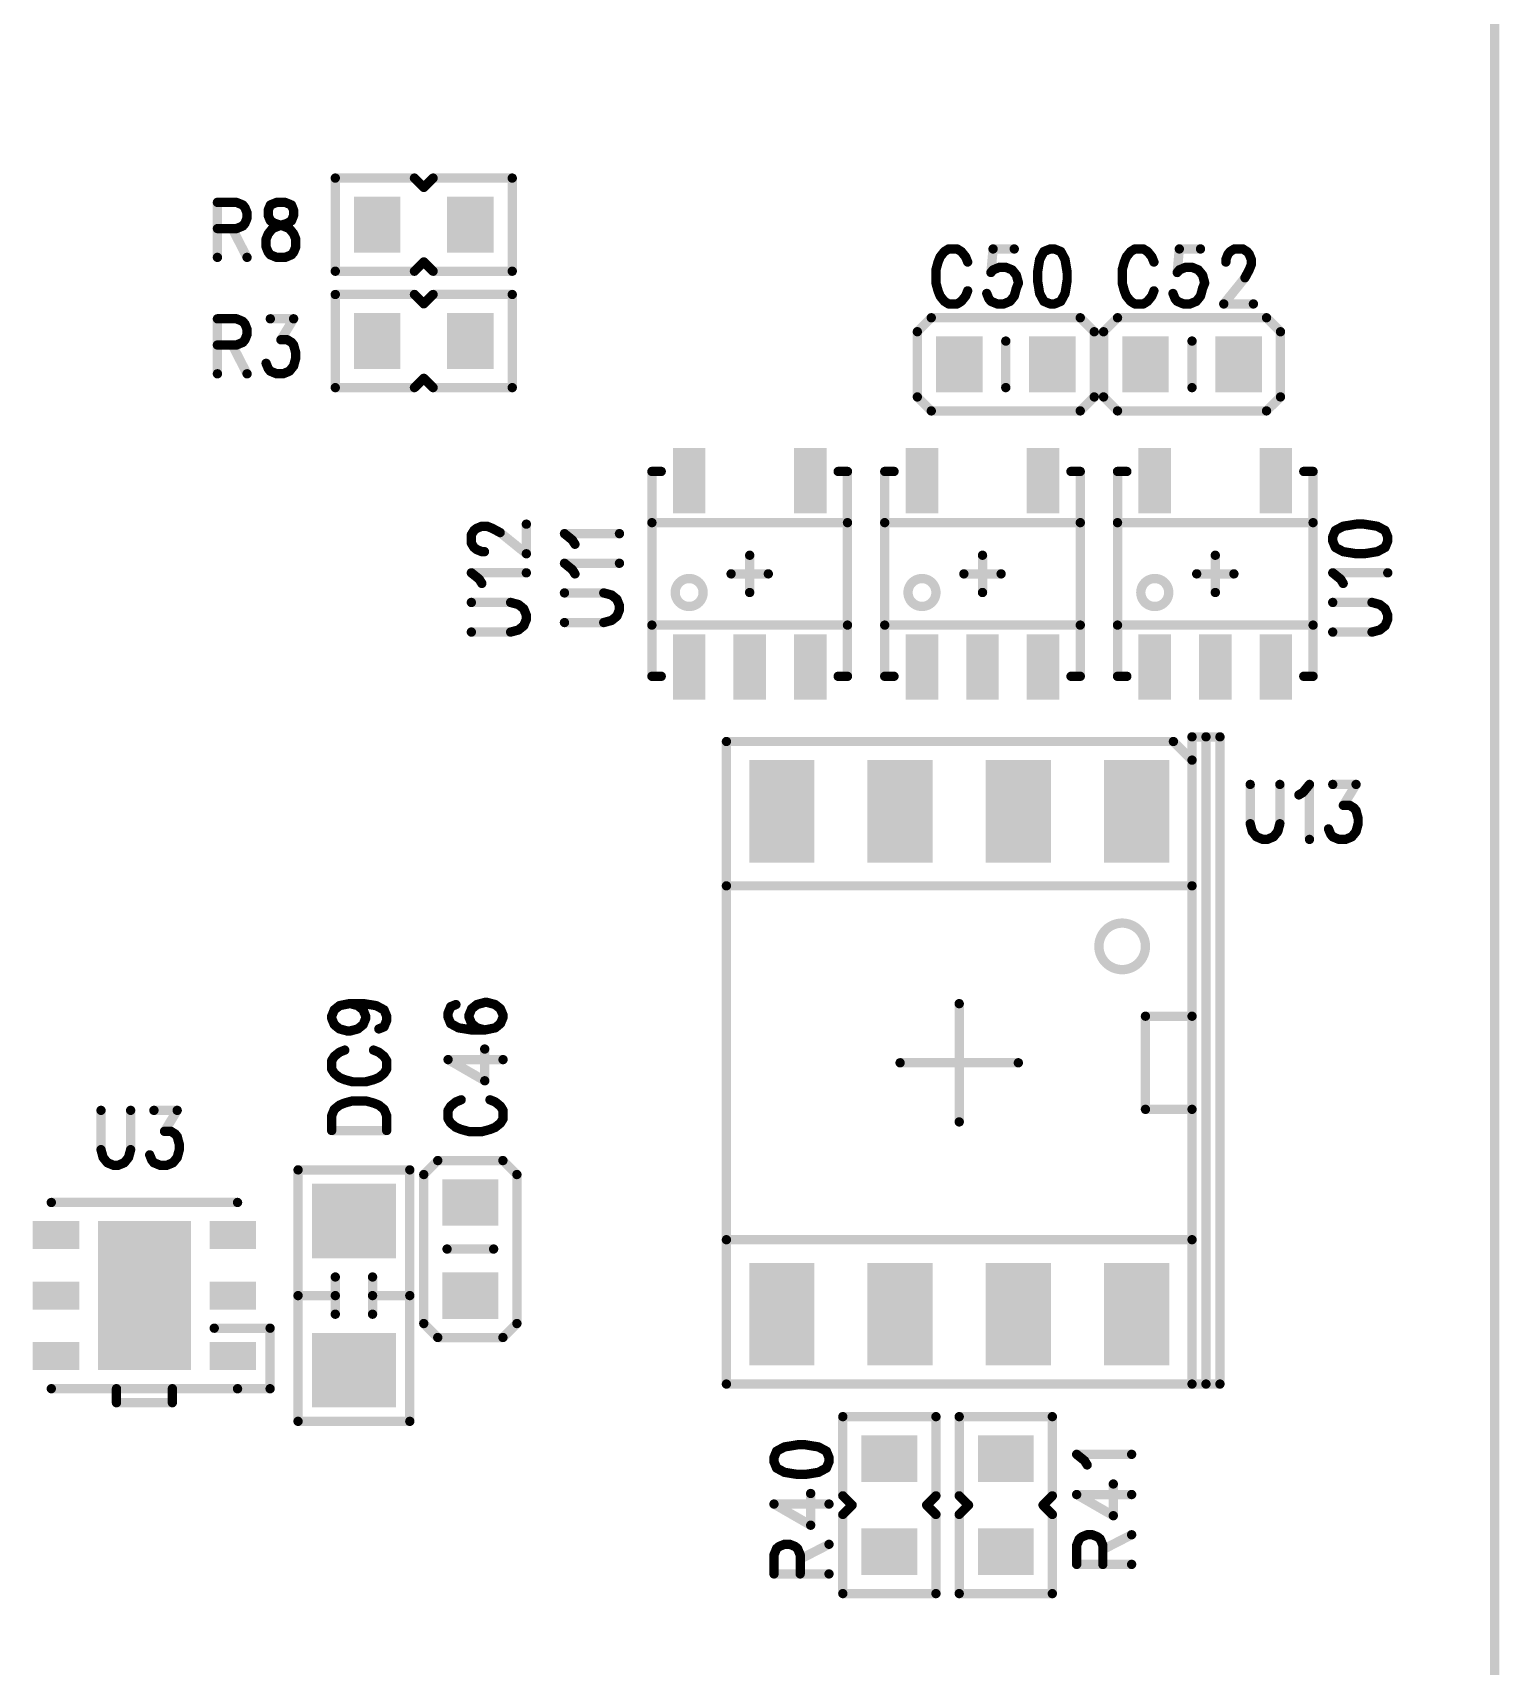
# Model space of a CAD drawing. Extents: x 98.7 to 156, y 84.7 to 176.7.
# Drawn here: x 128.3 to 144.05, y 114.02 to 131.56 of the extents above; entities that cross this region are included whole.
import ezdxf

# ---------------------------------------------------------------- set-up
doc = ezdxf.new("R2010")
doc.units = 0
doc.layers.get('0').update_dxf_attribs({"linetype": 'CONTINUOUS'})
doc.layers.add('MASK-TOP_PHO', color=3, linetype='CONTINUOUS')
doc.layers.add('SILK-TOP_PHO', color=14, linetype='CONTINUOUS')

# ---------------------------------------------------------------- blocks, each defined once
blk = doc.blocks.new('ROUND_1')
at = {"const_width": 0.050038}
blk.add_lwpolyline([(-0.025018, 0, 1), (0.025018, 0, 1)], format="xyb", close=True, dxfattribs=at)
blk = doc.blocks.new('SQUARE_10')
blk.add_solid([(0.350012, 0.350012), (0.350012, -0.350012), (-0.350012, 0.350012), (-0.350012, -0.350012)])
blk = doc.blocks.new('SQUARE_16')
blk.add_solid([(0.250062, 0.250062), (0.250062, -0.250062), (-0.250062, 0.250062), (-0.250062, -0.250062)])
blk = doc.blocks.new('SQUARE_33')
blk.add_solid([(0.499998, 0.499998), (0.499998, -0.499998), (-0.499998, 0.499998), (-0.499998, -0.499998)])
blk = doc.blocks.new('SQUARE_137')
blk.add_solid([(0.149986, 0.149986), (0.149986, -0.149986), (-0.149986, 0.149986), (-0.149986, -0.149986)])
blk = doc.blocks.new('SQUARE_161')
blk.add_solid([(0.40005, 0.40005), (0.40005, -0.40005), (-0.40005, 0.40005), (-0.40005, -0.40005)])
blk = doc.blocks.new('SQUARE_244')
blk.add_solid([(0.175006, 0.175006), (0.175006, -0.175006), (-0.175006, 0.175006), (-0.175006, -0.175006)])

msp = doc.modelspace()

# ---------------------------------------------------------------- linework, layer by layer
at = {"layer": 'MASK-TOP_PHO'}
for points, const_width in [([(143.999966, 100.000054), (143.999966, 173.999906)], 0.100076), ([(131.99999, 129.450084), (131.99999, 129.549906)], 0.500124), ([(132.999988, 129.450084), (132.999988, 129.549906)], 0.500124), ([(131.99999, 128.199896), (131.99999, 128.299972)], 0.500124), ([(132.999988, 128.199896), (132.999988, 128.299972)], 0.500124), ([(138.249914, 127.94996), (138.249914, 128.050036)], 0.500124), ([(139.249912, 127.94996), (139.249912, 128.050036)], 0.500124), ([(140.24991, 127.94996), (140.24991, 128.050036)], 0.500124), ([(141.249908, 127.94996), (141.249908, 128.050036)], 0.500124), ([(135.349996, 126.575058), (135.349996, 126.92507)], 0.350012), ([(136.649968, 126.575058), (136.649968, 126.92507)], 0.350012), ([(137.850118, 126.575058), (137.850118, 126.92507)], 0.350012), ([(139.15009, 126.575058), (139.15009, 126.92507)], 0.350012), ([(140.349986, 126.575058), (140.349986, 126.92507)], 0.350012), ([(141.649958, 126.575058), (141.649958, 126.92507)], 0.350012), ([(135.349996, 124.575062), (135.349996, 124.925074)], 0.350012), ([(135.999982, 124.575062), (135.999982, 124.925074)], 0.350012), ([(136.649968, 124.575062), (136.649968, 124.925074)], 0.350012), ([(137.850118, 124.575062), (137.850118, 124.925074)], 0.350012), ([(138.500104, 124.575062), (138.500104, 124.925074)], 0.350012), ([(139.15009, 124.575062), (139.15009, 124.925074)], 0.350012), ([(140.349986, 124.575062), (140.349986, 124.925074)], 0.350012), ([(140.999972, 124.575062), (140.999972, 124.925074)], 0.350012), ([(141.649958, 124.575062), (141.649958, 124.925074)], 0.350012), ([(136.344914, 123.400058), (136.344914, 123.000008)], 0.700024), ([(137.614914, 123.400058), (137.614914, 123.000008)], 0.700024), ([(138.884914, 123.400058), (138.884914, 123.000008)], 0.700024), ([(140.154914, 123.400058), (140.154914, 123.000008)], 0.700024), ([(131.800092, 118.800118), (131.700016, 118.800118)], 0.8001), ([(132.94995, 119.000016), (133.050026, 119.000016)], 0.500124), ([(128.649984, 118.650004), (128.450086, 118.650004)], 0.299972), ([(129.500122, 117.700044), (129.500122, 118.299992)], 0.999996), ([(130.549904, 118.650004), (130.350006, 118.650004)], 0.299972), ([(132.94995, 118.000018), (133.050026, 118.000018)], 0.500124), ([(136.344914, 118.000018), (136.344914, 117.599968)], 0.700024), ([(137.614914, 118.000018), (137.614914, 117.599968)], 0.700024), ([(138.884914, 118.000018), (138.884914, 117.599968)], 0.700024), ([(140.154914, 118.000018), (140.154914, 117.599968)], 0.700024), ([(128.649984, 118.000018), (128.450086, 118.000018)], 0.299972), ([(130.549904, 118.000018), (130.350006, 118.000018)], 0.299972), ([(131.800092, 117.199918), (131.700016, 117.199918)], 0.8001), ([(128.649984, 117.350032), (128.450086, 117.350032)], 0.299972), ([(130.549904, 117.350032), (130.350006, 117.350032)], 0.299972), ([(137.450068, 116.249958), (137.54989, 116.249958)], 0.500124), ([(138.700002, 116.249958), (138.800078, 116.249958)], 0.500124), ([(137.450068, 115.24996), (137.54989, 115.24996)], 0.500124), ([(138.700002, 115.24996), (138.800078, 115.24996)], 0.500124)]:
    msp.add_lwpolyline(points, dxfattribs=dict(at, const_width=const_width))
at = {"layer": 'SILK-TOP_PHO', "const_width": 0.100076}
for points in [[(143.999966, 100.000054), (143.999966, 173.999906)], [(131.549902, 129.999994), (131.549902, 128.999996)], [(132.40004, 129.999994), (131.549902, 129.999994)], [(132.500116, 129.899918), (132.40004, 129.999994)], [(132.599938, 129.999994), (132.500116, 129.899918)], [(133.450076, 129.999994), (132.599938, 129.999994)], [(133.450076, 128.999996), (133.450076, 129.999994)], [(130.283966, 129.739136), (130.283966, 129.148332)], [(130.283966, 129.739136), (130.48869, 129.739136)], [(130.48869, 129.739136), (130.556762, 129.710942)], [(130.556762, 129.710942), (130.579622, 129.682748)], [(130.579622, 129.682748), (130.602228, 129.626614)], [(130.602228, 129.626614), (130.602228, 129.570226)], [(130.852164, 129.710942), (130.829558, 129.654808)], [(130.829558, 129.654808), (130.829558, 129.59842)], [(130.829558, 129.59842), (130.852164, 129.542286)], [(130.92049, 129.739136), (130.852164, 129.710942)], [(131.011422, 129.739136), (130.92049, 129.739136)], [(131.079494, 129.710942), (131.011422, 129.739136)], [(131.102354, 129.654808), (131.079494, 129.710942)], [(131.079494, 129.542286), (131.102354, 129.59842)], [(131.102354, 129.59842), (131.102354, 129.654808)], [(130.48869, 129.457704), (130.283966, 129.457704)], [(130.443224, 129.457704), (130.602228, 129.148332)], [(130.556762, 129.485898), (130.48869, 129.457704)], [(130.579622, 129.514092), (130.556762, 129.485898)], [(130.602228, 129.570226), (130.579622, 129.514092)], [(130.829558, 129.40157), (130.875024, 129.457704)], [(130.852164, 129.542286), (130.89763, 129.514092)], [(130.875024, 129.457704), (130.943096, 129.485898)], [(130.89763, 129.514092), (130.988562, 129.485898)], [(130.943096, 129.485898), (131.034028, 129.514092)], [(130.988562, 129.485898), (131.056888, 129.457704)], [(131.034028, 129.514092), (131.079494, 129.542286)], [(131.056888, 129.457704), (131.102354, 129.40157)], [(130.806698, 129.345436), (130.829558, 129.40157)], [(130.806698, 129.260854), (130.806698, 129.345436)], [(130.829558, 129.20472), (130.806698, 129.260854)], [(131.102354, 129.40157), (131.12496, 129.345436)], [(131.12496, 129.260854), (131.102354, 129.20472)], [(131.12496, 129.345436), (131.12496, 129.260854)], [(138.136376, 129.23901), (138.09091, 129.210816)], [(138.227308, 129.23901), (138.136376, 129.23901)], [(138.272774, 129.210816), (138.227308, 129.23901)], [(138.613642, 129.23901), (138.590782, 128.986026)], [(138.840972, 129.23901), (138.613642, 129.23901)], [(139.227306, 129.23901), (139.15898, 129.210816)], [(139.272772, 129.23901), (139.227306, 129.23901)], [(139.340844, 129.210816), (139.272772, 129.23901)], [(140.136372, 129.23901), (140.090906, 129.210816)], [(140.227304, 129.23901), (140.136372, 129.23901)], [(140.27277, 129.210816), (140.227304, 129.23901)], [(140.613638, 129.23901), (140.591032, 128.986026)], [(140.840968, 129.23901), (140.613638, 129.23901)], [(141.158976, 129.210816), (141.204442, 129.23901)], [(141.204442, 129.23901), (141.295374, 129.23901)], [(141.295374, 129.23901), (141.34084, 129.210816)], [(130.852164, 129.176526), (130.829558, 129.20472)], [(130.92049, 129.148332), (130.852164, 129.176526)], [(131.011422, 129.148332), (130.92049, 129.148332)], [(131.079494, 129.176526), (131.011422, 129.148332)], [(131.102354, 129.20472), (131.079494, 129.176526)], [(132.40004, 128.999996), (132.500116, 129.100072)], [(132.500116, 129.100072), (132.599938, 128.999996)], [(138.022838, 129.098548), (137.999978, 129.013966)], [(138.045444, 129.154682), (138.022838, 129.098548)], [(138.09091, 129.210816), (138.045444, 129.154682)], [(138.31824, 129.154682), (138.272774, 129.210816)], [(138.340846, 129.098548), (138.31824, 129.154682)], [(139.113514, 129.126488), (139.090908, 128.986026)], [(139.15898, 129.210816), (139.113514, 129.126488)], [(139.38631, 129.126488), (139.340844, 129.210816)], [(139.40917, 128.986026), (139.38631, 129.126488)], [(140.022834, 129.098548), (139.999974, 129.013966)], [(140.04544, 129.154682), (140.022834, 129.098548)], [(140.090906, 129.210816), (140.04544, 129.154682)], [(140.318236, 129.154682), (140.27277, 129.210816)], [(140.340842, 129.098548), (140.318236, 129.154682)], [(141.11351, 129.126488), (141.13637, 129.182876)], [(141.11351, 129.098548), (141.11351, 129.126488)], [(141.13637, 129.182876), (141.158976, 129.210816)], [(141.34084, 129.210816), (141.3637, 129.182876)], [(141.3637, 129.182876), (141.386306, 129.126488)], [(141.386306, 129.070354), (141.3637, 129.013966)], [(141.386306, 129.126488), (141.386306, 129.070354)], [(131.549902, 128.999996), (132.40004, 128.999996)], [(132.599938, 128.999996), (133.450076, 128.999996)], [(137.999978, 129.013966), (137.999978, 128.873504)], [(138.590782, 128.986026), (138.613642, 129.013966)], [(138.613642, 129.013966), (138.681714, 129.04216)], [(138.681714, 129.04216), (138.75004, 129.04216)], [(138.75004, 129.04216), (138.818112, 129.013966)], [(138.818112, 129.013966), (138.863578, 128.957832)], [(138.863578, 128.957832), (138.886438, 128.873504)], [(139.090908, 128.986026), (139.090908, 128.901444)], [(139.090908, 128.901444), (139.113514, 128.760982)], [(139.38631, 128.760982), (139.40917, 128.901444)], [(139.40917, 128.901444), (139.40917, 128.986026)], [(139.999974, 129.013966), (139.999974, 128.873504)], [(140.591032, 128.986026), (140.613638, 129.013966)], [(140.613638, 129.013966), (140.68171, 129.04216)], [(140.68171, 129.04216), (140.750036, 129.04216)], [(140.750036, 129.04216), (140.818108, 129.013966)], [(140.818108, 129.013966), (140.863574, 128.957832)], [(140.863574, 128.957832), (140.886434, 128.873504)], [(141.318234, 128.929638), (141.090904, 128.64846)], [(141.3637, 129.013966), (141.318234, 128.929638)], [(131.549902, 128.75006), (131.549902, 127.750062)], [(132.40004, 128.75006), (131.549902, 128.75006)], [(132.500116, 128.649984), (132.40004, 128.75006)], [(132.599938, 128.75006), (132.500116, 128.649984)], [(133.450076, 128.75006), (132.599938, 128.75006)], [(133.450076, 127.750062), (133.450076, 128.75006)], [(137.999978, 128.873504), (138.022838, 128.789176)], [(138.022838, 128.789176), (138.045444, 128.732788)], [(138.045444, 128.732788), (138.09091, 128.676654)], [(138.272774, 128.676654), (138.31824, 128.732788)], [(138.31824, 128.732788), (138.340846, 128.789176)], [(138.568176, 128.704594), (138.54557, 128.760982)], [(138.840972, 128.732788), (138.795506, 128.676654)], [(138.863578, 128.817116), (138.840972, 128.732788)], [(138.886438, 128.873504), (138.863578, 128.817116)], [(139.113514, 128.760982), (139.15898, 128.676654)], [(139.340844, 128.676654), (139.38631, 128.760982)], [(139.999974, 128.873504), (140.022834, 128.789176)], [(140.022834, 128.789176), (140.04544, 128.732788)], [(140.04544, 128.732788), (140.090906, 128.676654)], [(140.27277, 128.676654), (140.318236, 128.732788)], [(140.318236, 128.732788), (140.340842, 128.789176)], [(140.568172, 128.704594), (140.545566, 128.760982)], [(140.840968, 128.732788), (140.795502, 128.676654)], [(140.863574, 128.817116), (140.840968, 128.732788)], [(140.886434, 128.873504), (140.863574, 128.817116)], [(138.09091, 128.676654), (138.136376, 128.64846)], [(138.136376, 128.64846), (138.227308, 128.64846)], [(138.227308, 128.64846), (138.272774, 128.676654)], [(138.590782, 128.676654), (138.568176, 128.704594)], [(138.659108, 128.64846), (138.590782, 128.676654)], [(138.72718, 128.64846), (138.659108, 128.64846)], [(138.795506, 128.676654), (138.72718, 128.64846)], [(139.15898, 128.676654), (139.227306, 128.64846)], [(139.227306, 128.64846), (139.272772, 128.64846)], [(139.272772, 128.64846), (139.340844, 128.676654)], [(140.090906, 128.676654), (140.136372, 128.64846)], [(140.136372, 128.64846), (140.227304, 128.64846)], [(140.227304, 128.64846), (140.27277, 128.676654)], [(140.591032, 128.676654), (140.568172, 128.704594)], [(140.659104, 128.64846), (140.591032, 128.676654)], [(140.727176, 128.64846), (140.659104, 128.64846)], [(140.795502, 128.676654), (140.727176, 128.64846)], [(141.090904, 128.64846), (141.409166, 128.64846)], [(130.283966, 128.488948), (130.283966, 127.898398)], [(130.283966, 128.488948), (130.48869, 128.488948)], [(130.48869, 128.488948), (130.556762, 128.461008)], [(130.556762, 128.461008), (130.579622, 128.432814)], [(130.579622, 128.432814), (130.602228, 128.37668)], [(130.602228, 128.37668), (130.602228, 128.320292)], [(130.852164, 128.488948), (131.102354, 128.488948)], [(131.102354, 128.488948), (130.965956, 128.264158)], [(137.94994, 128.500124), (137.80008, 128.35001)], [(139.549886, 128.500124), (137.94994, 128.500124)], [(139.7, 128.35001), (139.549886, 128.500124)], [(139.949936, 128.500124), (139.800076, 128.35001)], [(141.549882, 128.500124), (139.949936, 128.500124)], [(141.699996, 128.35001), (141.549882, 128.500124)], [(130.48869, 128.20777), (130.283966, 128.20777)], [(130.443224, 128.20777), (130.602228, 127.898398)], [(130.556762, 128.235964), (130.48869, 128.20777)], [(130.579622, 128.264158), (130.556762, 128.235964)], [(130.602228, 128.320292), (130.579622, 128.264158)], [(130.965956, 128.264158), (131.034028, 128.264158)], [(131.034028, 128.264158), (131.079494, 128.235964)], [(131.079494, 128.235964), (131.102354, 128.20777)], [(131.102354, 128.20777), (131.12496, 128.123442)], [(137.80008, 128.35001), (137.80008, 127.649986)], [(138.75004, 127.750062), (138.75004, 128.249934)], [(139.7, 127.649986), (139.7, 128.35001)], [(139.800076, 128.35001), (139.800076, 127.649986)], [(140.750036, 127.750062), (140.750036, 128.249934)], [(141.699996, 127.649986), (141.699996, 128.35001)], [(130.829558, 127.954786), (130.806698, 128.01092)], [(131.12496, 128.067308), (131.102354, 127.982726)], [(131.12496, 128.123442), (131.12496, 128.067308)], [(130.852164, 127.926592), (130.829558, 127.954786)], [(130.92049, 127.898398), (130.852164, 127.926592)], [(130.988562, 127.898398), (130.92049, 127.898398)], [(131.056888, 127.926592), (130.988562, 127.898398)], [(131.102354, 127.982726), (131.056888, 127.926592)], [(132.40004, 127.750062), (132.500116, 127.849884)], [(132.500116, 127.849884), (132.599938, 127.750062)], [(131.549902, 127.750062), (132.40004, 127.750062)], [(132.599938, 127.750062), (133.450076, 127.750062)], [(137.80008, 127.649986), (137.94994, 127.500126)], [(137.94994, 127.500126), (139.549886, 127.500126)], [(139.549886, 127.500126), (139.7, 127.649986)], [(139.800076, 127.649986), (139.949936, 127.500126)], [(139.949936, 127.500126), (141.549882, 127.500126)], [(141.549882, 127.500126), (141.699996, 127.649986)], [(135.050022, 126.849886), (134.949946, 126.849886)], [(134.949946, 126.849886), (134.949946, 124.649992)], [(136.949942, 126.849886), (137.050018, 126.849886)], [(137.050018, 126.849886), (137.050018, 124.649992)], [(137.54989, 126.849886), (137.450068, 126.849886)], [(137.450068, 126.849886), (137.450068, 124.649992)], [(139.450064, 126.849886), (139.549886, 126.849886)], [(139.549886, 126.849886), (139.549886, 124.649992)], [(140.050012, 126.849886), (139.949936, 126.849886)], [(139.949936, 126.849886), (139.949936, 124.649992)], [(141.949932, 126.849886), (142.050008, 126.849886)], [(142.050008, 126.849886), (142.050008, 124.649992)], [(133.067298, 126.238762), (133.123432, 126.261368)], [(133.123432, 126.261368), (133.179566, 126.261368)], [(133.179566, 126.261368), (133.235954, 126.238762)], [(133.60146, 125.965966), (133.60146, 126.283974)], [(134.949946, 126.299976), (137.050018, 126.299976)], [(134.949946, 125.199902), (134.949946, 126.299976)], [(137.050018, 126.299976), (137.050018, 125.199902)], [(137.450068, 126.299976), (139.549886, 126.299976)], [(137.450068, 125.199902), (137.450068, 126.299976)], [(139.549886, 126.299976), (139.549886, 125.199902)], [(139.949936, 126.299976), (142.050008, 126.299976)], [(139.949936, 125.199902), (139.949936, 126.299976)], [(142.050008, 126.299976), (142.050008, 125.199902)], [(142.37335, 126.261368), (142.289022, 126.215902)], [(142.514066, 126.283974), (142.37335, 126.261368)], [(142.598394, 126.283974), (142.514066, 126.283974)], [(142.73911, 126.261368), (142.598394, 126.283974)], [(142.823438, 126.215902), (142.73911, 126.261368)], [(133.01091, 126.170436), (133.039104, 126.215902)], [(133.01091, 126.079504), (133.01091, 126.170436)], [(133.039104, 126.215902), (133.067298, 126.238762)], [(133.235954, 126.238762), (133.320282, 126.193296)], [(133.320282, 126.193296), (133.60146, 125.965966)], [(134.095236, 126.11354), (134.010908, 126.181866)], [(134.010908, 126.181866), (134.601458, 126.181866)], [(134.12343, 126.068074), (134.095236, 126.11354)], [(142.289022, 126.215902), (142.260828, 126.14783)], [(142.260828, 126.14783), (142.260828, 126.102364)], [(142.260828, 126.102364), (142.289022, 126.034038)], [(142.851632, 126.14783), (142.823438, 126.215902)], [(142.823438, 126.034038), (142.851632, 126.102364)], [(142.851632, 126.102364), (142.851632, 126.14783)], [(133.039104, 126.034038), (133.01091, 126.079504)], [(133.067298, 126.011432), (133.039104, 126.034038)], [(133.123432, 125.988572), (133.067298, 126.011432)], [(133.151626, 125.988572), (133.123432, 125.988572)], [(135.999982, 125.949964), (135.999982, 125.549914)], [(138.500104, 125.949964), (138.500104, 125.549914)], [(140.999972, 125.949964), (140.999972, 125.549914)], [(142.289022, 126.034038), (142.37335, 125.988572)], [(142.37335, 125.988572), (142.514066, 125.965966)], [(142.514066, 125.965966), (142.598394, 125.965966)], [(142.598394, 125.965966), (142.73911, 125.988572)], [(142.73911, 125.988572), (142.823438, 126.034038)], [(133.095238, 125.69317), (133.01091, 125.761242)], [(133.01091, 125.761242), (133.60146, 125.761242)], [(134.095236, 125.795532), (134.010908, 125.863604)], [(134.010908, 125.863604), (134.601458, 125.863604)], [(134.12343, 125.750066), (134.095236, 125.795532)], [(135.800084, 125.750066), (136.19988, 125.750066)], [(138.299952, 125.750066), (138.700002, 125.750066)], [(140.800074, 125.750066), (141.200124, 125.750066)], [(142.34541, 125.69317), (142.260828, 125.761242)], [(142.260828, 125.761242), (142.851632, 125.761242)], [(133.123432, 125.647704), (133.095238, 125.69317)], [(142.37335, 125.647704), (142.34541, 125.69317)], [(133.432804, 125.443234), (133.01091, 125.443234)], [(133.517132, 125.420374), (133.432804, 125.443234)], [(133.57352, 125.374908), (133.517132, 125.420374)], [(134.432802, 125.545342), (134.010908, 125.545342)], [(134.51713, 125.522736), (134.432802, 125.545342)], [(134.573518, 125.47727), (134.51713, 125.522736)], [(134.601458, 125.409198), (134.573518, 125.47727)], [(134.601458, 125.363732), (134.601458, 125.409198)], [(142.682722, 125.443234), (142.260828, 125.443234)], [(142.767304, 125.420374), (142.682722, 125.443234)], [(142.823438, 125.374908), (142.767304, 125.420374)], [(133.60146, 125.306836), (133.57352, 125.374908)], [(133.57352, 125.193298), (133.60146, 125.26137)], [(133.60146, 125.26137), (133.60146, 125.306836)], [(134.010908, 125.227334), (134.432802, 125.227334)], [(134.432802, 125.227334), (134.51713, 125.24994)], [(134.51713, 125.24994), (134.573518, 125.295406)], [(134.573518, 125.295406), (134.601458, 125.363732)], [(142.851632, 125.306836), (142.823438, 125.374908)], [(142.823438, 125.193298), (142.851632, 125.26137)], [(142.851632, 125.26137), (142.851632, 125.306836)], [(133.01091, 125.124972), (133.432804, 125.124972)], [(133.432804, 125.124972), (133.517132, 125.147832)], [(133.517132, 125.147832), (133.57352, 125.193298)], [(137.050018, 125.199902), (134.949946, 125.199902)], [(139.549886, 125.199902), (137.450068, 125.199902)], [(142.050008, 125.199902), (139.949936, 125.199902)], [(142.260828, 125.124972), (142.682722, 125.124972)], [(142.682722, 125.124972), (142.767304, 125.147832)], [(142.767304, 125.147832), (142.823438, 125.193298)], [(134.949946, 124.649992), (135.050022, 124.649992)], [(137.050018, 124.649992), (136.949942, 124.649992)], [(137.450068, 124.649992), (137.54989, 124.649992)], [(139.549886, 124.649992), (139.450064, 124.649992)], [(139.949936, 124.649992), (140.050012, 124.649992)], [(142.050008, 124.649992), (141.949932, 124.649992)], [(141.05001, 124.000006), (140.750036, 124.000006)], [(140.750036, 124.000006), (140.750036, 117.050058)], [(140.899896, 124.000006), (140.899896, 117.050058)], [(141.05001, 117.050058), (141.05001, 124.000006)], [(135.750046, 117.050058), (135.750046, 123.949968)], [(135.750046, 123.949968), (140.549884, 123.949968)], [(140.549884, 123.949968), (140.750036, 123.75007)], [(140.750036, 123.75007), (140.750036, 117.050058)], [(141.374876, 123.488958), (141.374876, 123.067064)], [(141.693138, 123.067064), (141.693138, 123.488958)], [(141.943074, 123.40463), (142.0114, 123.488958)], [(142.0114, 123.488958), (142.0114, 122.898408)], [(142.261336, 123.488958), (142.511272, 123.488958)], [(142.511272, 123.488958), (142.374874, 123.264168)], [(141.897608, 123.376436), (141.943074, 123.40463)], [(142.374874, 123.264168), (142.4432, 123.264168)], [(142.4432, 123.264168), (142.488666, 123.235974)], [(142.488666, 123.235974), (142.511272, 123.20778)], [(142.511272, 123.20778), (142.534132, 123.123452)], [(142.534132, 123.123452), (142.534132, 123.067064)], [(141.374876, 123.067064), (141.397736, 122.982736)], [(141.397736, 122.982736), (141.443202, 122.926602)], [(141.443202, 122.926602), (141.511274, 122.898408)], [(141.55674, 122.898408), (141.625066, 122.926602)], [(141.625066, 122.926602), (141.670532, 122.982736)], [(141.670532, 122.982736), (141.693138, 123.067064)], [(142.23873, 122.954796), (142.21587, 123.01093)], [(142.261336, 122.926602), (142.23873, 122.954796)], [(142.329662, 122.898408), (142.261336, 122.926602)], [(142.465806, 122.926602), (142.397734, 122.898408)], [(142.511272, 122.982736), (142.465806, 122.926602)], [(142.534132, 123.067064), (142.511272, 122.982736)], [(141.511274, 122.898408), (141.55674, 122.898408)], [(142.397734, 122.898408), (142.329662, 122.898408)], [(140.750036, 122.40006), (135.750046, 122.40006)], [(135.750046, 122.40006), (135.750046, 118.599966)], [(140.750036, 121.000012), (140.750036, 122.40006)], [(131.51104, 121.000012), (131.53898, 121.068084)], [(131.51104, 120.977152), (131.51104, 121.000012)], [(131.53898, 121.068084), (131.595368, 121.11355)], [(131.595368, 121.11355), (131.70789, 121.13641)], [(131.70789, 121.13641), (131.792218, 121.11355)], [(131.70789, 121.13641), (131.848352, 121.13641)], [(131.792218, 121.11355), (131.848352, 121.068084)], [(131.848352, 121.13641), (131.989068, 121.11355)], [(131.848352, 121.068084), (131.876546, 121.000012)], [(131.876546, 121.000012), (131.876546, 120.977152)], [(131.989068, 121.11355), (132.073396, 121.068084)], [(132.073396, 121.068084), (132.10159, 121.000012)], [(132.10159, 121.000012), (132.10159, 120.954546)], [(132.789168, 121.102374), (132.760974, 121.034048)], [(132.760974, 121.034048), (132.760974, 120.988582)], [(132.845302, 121.12498), (132.789168, 121.102374)], [(133.013958, 121.079514), (132.986018, 121.011442)], [(132.986018, 121.011442), (132.986018, 120.988582)], [(133.070346, 121.12498), (133.013958, 121.079514)], [(133.154674, 121.14784), (133.070346, 121.12498)], [(133.182868, 121.14784), (133.154674, 121.14784)], [(133.267196, 121.12498), (133.182868, 121.14784)], [(133.32333, 121.079514), (133.267196, 121.12498)], [(133.351524, 121.011442), (133.32333, 121.079514)], [(133.351524, 120.988582), (133.351524, 121.011442)], [(138.249914, 119.864886), (138.249914, 121.134886)], [(140.24991, 120.000014), (140.24991, 121.000012)], [(140.24991, 121.000012), (140.750036, 121.000012)], [(131.53898, 120.90908), (131.51104, 120.977152)], [(131.595368, 120.863614), (131.53898, 120.90908)], [(131.679696, 120.841008), (131.595368, 120.863614)], [(131.70789, 120.841008), (131.679696, 120.841008)], [(131.792218, 120.863614), (131.70789, 120.841008)], [(131.848352, 120.90908), (131.792218, 120.863614)], [(131.876546, 120.977152), (131.848352, 120.90908)], [(132.073396, 120.886474), (132.017262, 120.863614)], [(132.10159, 120.954546), (132.073396, 120.886474)], [(132.760974, 120.988582), (132.789168, 120.92051)], [(132.789168, 120.92051), (132.873496, 120.875044)], [(132.873496, 120.875044), (133.013958, 120.852184)], [(132.986018, 120.988582), (133.013958, 120.92051)], [(133.013958, 120.92051), (133.070346, 120.875044)], [(133.013958, 120.852184), (133.154674, 120.852184)], [(133.070346, 120.875044), (133.154674, 120.852184)], [(133.154674, 120.852184), (133.267196, 120.875044)], [(133.267196, 120.875044), (133.32333, 120.92051)], [(133.32333, 120.92051), (133.351524, 120.988582)], [(133.154674, 120.306846), (133.154674, 120.647714)], [(131.53898, 120.568212), (131.51104, 120.522746)], [(131.51104, 120.522746), (131.51104, 120.431814)], [(131.595368, 120.613678), (131.53898, 120.568212)], [(131.651502, 120.636284), (131.595368, 120.613678)], [(132.017262, 120.613678), (131.960874, 120.636284)], [(132.073396, 120.568212), (132.017262, 120.613678)], [(132.10159, 120.522746), (132.073396, 120.568212)], [(132.10159, 120.431814), (132.10159, 120.522746)], [(132.760974, 120.534176), (133.154674, 120.306846)], [(132.760974, 120.534176), (133.351524, 120.534176)], [(138.884914, 120.499886), (137.614914, 120.499886)], [(131.51104, 120.431814), (131.53898, 120.386348)], [(131.53898, 120.386348), (131.595368, 120.340882)], [(131.595368, 120.340882), (131.651502, 120.318276)], [(131.651502, 120.318276), (131.73583, 120.295416)], [(131.73583, 120.295416), (131.876546, 120.295416)], [(131.876546, 120.295416), (131.960874, 120.318276)], [(131.960874, 120.318276), (132.017262, 120.340882)], [(132.017262, 120.340882), (132.073396, 120.386348)], [(132.073396, 120.386348), (132.10159, 120.431814)], [(129.034032, 119.989092), (129.034032, 119.567198)], [(129.352294, 119.567198), (129.352294, 119.989092)], [(129.60223, 119.989092), (129.852166, 119.989092)], [(129.852166, 119.989092), (129.716022, 119.764048)], [(131.51104, 119.931942), (131.53898, 120.000014)], [(131.53898, 120.000014), (131.595368, 120.04548)], [(131.595368, 120.04548), (131.651502, 120.068086)], [(131.651502, 120.068086), (131.73583, 120.090946)], [(131.73583, 120.090946), (131.876546, 120.090946)], [(131.876546, 120.090946), (131.960874, 120.068086)], [(131.960874, 120.068086), (132.017262, 120.04548)], [(132.017262, 120.04548), (132.073396, 120.000014)], [(132.073396, 120.000014), (132.10159, 119.931942)], [(132.789168, 120.03405), (132.760974, 119.988584)], [(132.760974, 119.988584), (132.760974, 119.897652)], [(132.845302, 120.079516), (132.789168, 120.03405)], [(132.901436, 120.102376), (132.845302, 120.079516)], [(133.267196, 120.079516), (133.211062, 120.102376)], [(133.32333, 120.03405), (133.267196, 120.079516)], [(133.351524, 119.988584), (133.32333, 120.03405)], [(133.351524, 119.897652), (133.351524, 119.988584)], [(140.750036, 120.000014), (140.24991, 120.000014)], [(140.750036, 118.599966), (140.750036, 120.000014)], [(131.51104, 119.772684), (131.51104, 119.931942)], [(131.51104, 119.772684), (132.10159, 119.772684)], [(132.10159, 119.931942), (132.10159, 119.772684)], [(132.760974, 119.897652), (132.789168, 119.852186)], [(132.789168, 119.852186), (132.845302, 119.80672)], [(132.845302, 119.80672), (132.901436, 119.784114)], [(132.901436, 119.784114), (132.986018, 119.761254)], [(133.12648, 119.761254), (133.211062, 119.784114)], [(133.211062, 119.784114), (133.267196, 119.80672)], [(133.267196, 119.80672), (133.32333, 119.852186)], [(133.32333, 119.852186), (133.351524, 119.897652)], [(129.716022, 119.764048), (129.784094, 119.764048)], [(129.784094, 119.764048), (129.82956, 119.735854)], [(129.82956, 119.735854), (129.852166, 119.707914)], [(129.852166, 119.707914), (129.875026, 119.623332)], [(129.875026, 119.623332), (129.875026, 119.567198)], [(132.986018, 119.761254), (133.12648, 119.761254)], [(129.034032, 119.567198), (129.056892, 119.48287)], [(129.056892, 119.48287), (129.102358, 119.426482)], [(129.102358, 119.426482), (129.17043, 119.398542)], [(129.215896, 119.398542), (129.283968, 119.426482)], [(129.283968, 119.426482), (129.329434, 119.48287)], [(129.329434, 119.48287), (129.352294, 119.567198)], [(129.579624, 119.454676), (129.556764, 119.511064)], [(129.60223, 119.426482), (129.579624, 119.454676)], [(129.670556, 119.398542), (129.60223, 119.426482)], [(129.8067, 119.426482), (129.738628, 119.398542)], [(129.852166, 119.48287), (129.8067, 119.426482)], [(129.875026, 119.567198), (129.852166, 119.48287)], [(132.649976, 119.450104), (132.500116, 119.29999)], [(133.35, 119.450104), (132.649976, 119.450104)], [(133.500114, 119.29999), (133.35, 119.450104)], [(129.17043, 119.398542), (129.215896, 119.398542)], [(129.738628, 119.398542), (129.670556, 119.398542)], [(131.150106, 116.650008), (131.150106, 119.350028)], [(131.150106, 119.350028), (132.350002, 119.350028)], [(132.350002, 119.350028), (132.350002, 116.650008)], [(132.500116, 119.29999), (132.500116, 117.700044)], [(133.500114, 117.700044), (133.500114, 119.29999)], [(130.50012, 119.000016), (128.500124, 119.000016)], [(135.750046, 118.599966), (140.750036, 118.599966)], [(132.750052, 118.49989), (133.249924, 118.49989)], [(131.549902, 117.80012), (131.549902, 118.199916)], [(131.949952, 117.80012), (131.949952, 118.199916)], [(131.150106, 118.000018), (131.549902, 118.000018)], [(132.350002, 118.000018), (131.949952, 118.000018)], [(132.500116, 117.700044), (132.649976, 117.54993)], [(133.35, 117.54993), (133.500114, 117.700044)], [(130.24993, 117.650006), (130.849878, 117.650006)], [(130.849878, 117.650006), (130.849878, 117.00002)], [(132.649976, 117.54993), (133.35, 117.54993)], [(128.500124, 117.00002), (130.50012, 117.00002)], [(129.199894, 117.00002), (129.199894, 116.849906)], [(129.800096, 117.00002), (129.199894, 117.00002)], [(129.800096, 116.849906), (129.800096, 117.00002)], [(130.849878, 117.00002), (130.50012, 117.00002)], [(140.750036, 117.050058), (135.750046, 117.050058)], [(140.750036, 117.050058), (141.05001, 117.050058)], [(129.199894, 116.849906), (129.800096, 116.849906)], [(132.350002, 116.650008), (131.150106, 116.650008)], [(137.999978, 116.700046), (136.99998, 116.700046)], [(136.99998, 116.700046), (136.99998, 115.849908)], [(137.999978, 115.849908), (137.999978, 116.700046)], [(139.249912, 116.700046), (138.249914, 116.700046)], [(138.249914, 116.700046), (138.249914, 115.849908)], [(139.249912, 115.849908), (139.249912, 116.700046)], [(136.289034, 116.32946), (136.26084, 116.261388)], [(136.26084, 116.261388), (136.26084, 116.215922)], [(136.373362, 116.374926), (136.289034, 116.32946)], [(136.514078, 116.397786), (136.373362, 116.374926)], [(136.598406, 116.397786), (136.514078, 116.397786)], [(136.739122, 116.374926), (136.598406, 116.397786)], [(136.82345, 116.32946), (136.739122, 116.374926)], [(136.851644, 116.261388), (136.82345, 116.32946)], [(136.851644, 116.215922), (136.851644, 116.261388)], [(139.595352, 116.227352), (139.511024, 116.295424)], [(139.511024, 116.295424), (140.101574, 116.295424)], [(136.26084, 116.215922), (136.289034, 116.14785)], [(136.289034, 116.14785), (136.373362, 116.102384)], [(136.373362, 116.102384), (136.514078, 116.079524)], [(136.598406, 116.079524), (136.739122, 116.102384)], [(136.739122, 116.102384), (136.82345, 116.14785)], [(136.82345, 116.14785), (136.851644, 116.215922)], [(139.623546, 116.181886), (139.595352, 116.227352)], [(136.514078, 116.079524), (136.598406, 116.079524)], [(139.904724, 115.636294), (139.904724, 115.977162)], [(136.26084, 115.761262), (136.654794, 115.534186)], [(136.26084, 115.761262), (136.851644, 115.761262)], [(136.654794, 115.534186), (136.654794, 115.875054)], [(136.99998, 115.849908), (137.100056, 115.750086)], [(137.100056, 115.750086), (136.99998, 115.65001)], [(137.899902, 115.750086), (137.999978, 115.849908)], [(137.999978, 115.65001), (137.899902, 115.750086)], [(138.249914, 115.849908), (138.34999, 115.750086)], [(138.34999, 115.750086), (138.249914, 115.65001)], [(139.15009, 115.750086), (139.249912, 115.849908)], [(139.249912, 115.65001), (139.15009, 115.750086)], [(139.511024, 115.863624), (139.904724, 115.636294)], [(139.511024, 115.863624), (140.101574, 115.863624)], [(136.99998, 115.65001), (136.99998, 114.800126)], [(137.999978, 114.800126), (137.999978, 115.65001)], [(138.249914, 115.65001), (138.249914, 114.800126)], [(139.249912, 114.800126), (139.249912, 115.65001)], [(139.511024, 115.318286), (139.538964, 115.386358)], [(139.538964, 115.386358), (139.567158, 115.408964)], [(139.567158, 115.408964), (139.623546, 115.431824)], [(139.623546, 115.431824), (139.67968, 115.431824)], [(139.67968, 115.431824), (139.735814, 115.408964)], [(139.735814, 115.408964), (139.764008, 115.386358)], [(139.764008, 115.386358), (139.792202, 115.318286)], [(139.792202, 115.27282), (140.101574, 115.431824)], [(136.26084, 115.215924), (136.289034, 115.283996)], [(136.26084, 115.011454), (136.26084, 115.215924)], [(136.289034, 115.283996), (136.317228, 115.306856)], [(136.317228, 115.306856), (136.373362, 115.329462)], [(136.373362, 115.329462), (136.42975, 115.329462)], [(136.42975, 115.329462), (136.485884, 115.306856)], [(136.485884, 115.306856), (136.514078, 115.283996)], [(136.514078, 115.283996), (136.542272, 115.215924)], [(136.542272, 115.170458), (136.851644, 115.329462)], [(136.542272, 115.215924), (136.542272, 115.011454)], [(139.511024, 115.113562), (139.511024, 115.318286)], [(139.792202, 115.318286), (139.792202, 115.113562)], [(139.511024, 115.113562), (140.101574, 115.113562)], [(136.26084, 115.011454), (136.851644, 115.011454)], [(136.99998, 114.800126), (137.999978, 114.800126)], [(138.249914, 114.800126), (139.249912, 114.800126)]]:
    msp.add_lwpolyline(points, dxfattribs=at)
for points in [[(135.199882, 125.549914, 1), (135.50011, 125.549914, 1)], [(137.700258, 125.549914, 1), (137.999978, 125.549914, 1)], [(140.199872, 125.549914, 1), (140.5001, 125.549914, 1)], [(139.750038, 121.750074, 1), (140.24991, 121.750074, 1)]]:
    msp.add_lwpolyline(points, format="xyb", close=True, dxfattribs=at)

# ---------------------------------------------------------------- block references
at = {"layer": 'MASK-TOP_PHO'}
for name, p in [('SQUARE_16', (131.99999, 129.549906)), ('SQUARE_16', (131.99999, 129.450084)), ('SQUARE_16', (132.999988, 129.549906)), ('SQUARE_16', (132.999988, 129.450084)), ('SQUARE_16', (131.99999, 128.299972)), ('SQUARE_16', (131.99999, 128.199896)), ('SQUARE_16', (132.999988, 128.299972)), ('SQUARE_16', (132.999988, 128.199896)), ('SQUARE_16', (138.249914, 128.050036)), ('SQUARE_16', (139.249912, 128.050036)), ('SQUARE_16', (140.24991, 128.050036)), ('SQUARE_16', (141.249908, 128.050036)), ('SQUARE_16', (138.249914, 127.94996)), ('SQUARE_16', (139.249912, 127.94996)), ('SQUARE_16', (140.24991, 127.94996)), ('SQUARE_16', (141.249908, 127.94996)), ('SQUARE_244', (135.349996, 126.92507)), ('SQUARE_244', (136.649968, 126.92507)), ('SQUARE_244', (137.850118, 126.92507)), ('SQUARE_244', (139.15009, 126.92507)), ('SQUARE_244', (140.349986, 126.92507)), ('SQUARE_244', (141.649958, 126.92507)), ('SQUARE_244', (135.349996, 126.575058)), ('SQUARE_244', (136.649968, 126.575058)), ('SQUARE_244', (137.850118, 126.575058)), ('SQUARE_244', (139.15009, 126.575058)), ('SQUARE_244', (140.349986, 126.575058)), ('SQUARE_244', (141.649958, 126.575058)), ('SQUARE_244', (135.349996, 124.925074)), ('SQUARE_244', (135.999982, 124.925074)), ('SQUARE_244', (136.649968, 124.925074)), ('SQUARE_244', (137.850118, 124.925074)), ('SQUARE_244', (138.500104, 124.925074)), ('SQUARE_244', (139.15009, 124.925074)), ('SQUARE_244', (140.349986, 124.925074)), ('SQUARE_244', (140.999972, 124.925074)), ('SQUARE_244', (141.649958, 124.925074)), ('SQUARE_244', (135.349996, 124.575062)), ('SQUARE_244', (135.999982, 124.575062)), ('SQUARE_244', (136.649968, 124.575062)), ('SQUARE_244', (137.850118, 124.575062)), ('SQUARE_244', (138.500104, 124.575062)), ('SQUARE_244', (139.15009, 124.575062)), ('SQUARE_244', (140.349986, 124.575062)), ('SQUARE_244', (140.999972, 124.575062)), ('SQUARE_244', (141.649958, 124.575062)), ('SQUARE_10', (136.344914, 123.400058)), ('SQUARE_10', (137.614914, 123.400058)), ('SQUARE_10', (138.884914, 123.400058)), ('SQUARE_10', (140.154914, 123.400058)), ('SQUARE_10', (136.344914, 123.000008)), ('SQUARE_10', (137.614914, 123.000008)), ('SQUARE_10', (138.884914, 123.000008)), ('SQUARE_10', (140.154914, 123.000008)), ('SQUARE_161', (131.700016, 118.800118)), ('SQUARE_161', (131.800092, 118.800118)), ('SQUARE_16', (132.94995, 119.000016)), ('SQUARE_16', (133.050026, 119.000016)), ('SQUARE_137', (128.450086, 118.650004)), ('SQUARE_137', (128.649984, 118.650004)), ('SQUARE_33', (129.500122, 118.299992)), ('SQUARE_137', (130.350006, 118.650004)), ('SQUARE_137', (130.549904, 118.650004)), ('SQUARE_16', (132.94995, 118.000018)), ('SQUARE_16', (133.050026, 118.000018)), ('SQUARE_10', (136.344914, 118.000018)), ('SQUARE_10', (137.614914, 118.000018)), ('SQUARE_10', (138.884914, 118.000018)), ('SQUARE_10', (140.154914, 118.000018)), ('SQUARE_137', (128.450086, 118.000018)), ('SQUARE_137', (128.649984, 118.000018)), ('SQUARE_33', (129.500122, 117.700044)), ('SQUARE_137', (130.350006, 118.000018)), ('SQUARE_137', (130.549904, 118.000018)), ('SQUARE_10', (136.344914, 117.599968)), ('SQUARE_10', (137.614914, 117.599968)), ('SQUARE_10', (138.884914, 117.599968)), ('SQUARE_10', (140.154914, 117.599968)), ('SQUARE_161', (131.700016, 117.199918)), ('SQUARE_161', (131.800092, 117.199918)), ('SQUARE_137', (128.450086, 117.350032)), ('SQUARE_137', (128.649984, 117.350032)), ('SQUARE_137', (130.350006, 117.350032)), ('SQUARE_137', (130.549904, 117.350032)), ('SQUARE_16', (137.450068, 116.249958)), ('SQUARE_16', (137.54989, 116.249958)), ('SQUARE_16', (138.700002, 116.249958)), ('SQUARE_16', (138.800078, 116.249958)), ('SQUARE_16', (137.450068, 115.24996)), ('SQUARE_16', (137.54989, 115.24996)), ('SQUARE_16', (138.700002, 115.24996)), ('SQUARE_16', (138.800078, 115.24996))]:
    msp.add_blockref(name, p, dxfattribs=at)
at = {"layer": 'SILK-TOP_PHO'}
for p in [(131.549902, 129.999994), (131.549902, 129.999994), (132.40004, 129.999994), (132.599938, 129.999994), (133.450076, 129.999994), (132.500116, 129.899918), (130.283966, 129.739136), (130.283966, 129.739136), (130.48869, 129.739136), (130.556762, 129.710942), (130.579622, 129.682748), (130.602228, 129.626614), (130.829558, 129.654808), (130.829558, 129.59842), (130.852164, 129.710942), (130.92049, 129.739136), (130.92049, 129.739136), (131.011422, 129.739136), (131.079494, 129.710942), (131.102354, 129.654808), (131.102354, 129.59842), (130.283966, 129.457704), (130.443224, 129.457704), (130.48869, 129.457704), (130.556762, 129.485898), (130.579622, 129.514092), (130.602228, 129.570226), (130.852164, 129.542286), (130.875024, 129.457704), (130.89763, 129.514092), (130.943096, 129.485898), (130.988562, 129.485898), (131.034028, 129.514092), (131.056888, 129.457704), (131.079494, 129.542286), (130.806698, 129.345436), (130.806698, 129.260854), (130.829558, 129.40157), (131.102354, 129.40157), (131.12496, 129.345436), (131.12496, 129.260854), (138.136376, 129.23901), (138.227308, 129.23901), (138.613642, 129.23901), (138.840972, 129.23901), (139.227306, 129.23901), (139.227306, 129.23901), (139.272772, 129.23901), (140.136372, 129.23901), (140.227304, 129.23901), (140.613638, 129.23901), (140.840968, 129.23901), (141.204442, 129.23901), (141.295374, 129.23901), (130.283966, 129.148332), (130.602228, 129.148332), (130.829558, 129.20472), (130.852164, 129.176526), (130.92049, 129.148332), (131.011422, 129.148332), (131.079494, 129.176526), (131.102354, 129.20472), (132.500116, 129.100072), (138.022838, 129.098548), (138.045444, 129.154682), (138.09091, 129.210816), (138.272774, 129.210816), (138.31824, 129.154682), (138.340846, 129.098548), (139.113514, 129.126488), (139.15898, 129.210816), (139.340844, 129.210816), (139.38631, 129.126488), (140.022834, 129.098548), (140.04544, 129.154682), (140.090906, 129.210816), (140.27277, 129.210816), (140.318236, 129.154682), (140.340842, 129.098548), (141.11351, 129.126488), (141.11351, 129.098548), (141.13637, 129.182876), (141.158976, 129.210816), (141.34084, 129.210816), (141.3637, 129.182876), (141.386306, 129.126488), (141.386306, 129.070354), (131.549902, 128.999996), (132.40004, 128.999996), (132.599938, 128.999996), (133.450076, 128.999996), (137.999978, 129.013966), (138.590782, 128.986026), (138.590782, 128.986026), (138.613642, 129.013966), (138.681714, 129.04216), (138.75004, 129.04216), (138.818112, 129.013966), (138.863578, 128.957832), (139.090908, 128.986026), (139.090908, 128.901444), (139.40917, 128.986026), (139.40917, 128.901444), (139.999974, 129.013966), (140.591032, 128.986026), (140.613638, 129.013966), (140.68171, 129.04216), (140.750036, 129.04216), (140.818108, 129.013966), (140.863574, 128.957832), (141.318234, 128.929638), (141.3637, 129.013966), (131.549902, 128.75006), (131.549902, 128.75006), (132.40004, 128.75006), (132.599938, 128.75006), (133.450076, 128.75006), (137.999978, 128.873504), (138.022838, 128.789176), (138.045444, 128.732788), (138.31824, 128.732788), (138.340846, 128.789176), (138.54557, 128.760982), (138.840972, 128.732788), (138.863578, 128.817116), (138.886438, 128.873504), (139.113514, 128.760982), (139.38631, 128.760982), (139.999974, 128.873504), (140.022834, 128.789176), (140.04544, 128.732788), (140.318236, 128.732788), (140.340842, 128.789176), (140.545566, 128.760982), (140.840968, 128.732788), (140.863574, 128.817116), (140.886434, 128.873504), (132.500116, 128.649984), (138.09091, 128.676654), (138.136376, 128.64846), (138.227308, 128.64846), (138.272774, 128.676654), (138.568176, 128.704594), (138.590782, 128.676654), (138.590782, 128.676654), (138.659108, 128.64846), (138.72718, 128.64846), (138.795506, 128.676654), (139.15898, 128.676654), (139.227306, 128.64846), (139.272772, 128.64846), (139.340844, 128.676654), (140.090906, 128.676654), (140.136372, 128.64846), (140.227304, 128.64846), (140.27277, 128.676654), (140.568172, 128.704594), (140.591032, 128.676654), (140.659104, 128.64846), (140.727176, 128.64846), (140.795502, 128.676654), (141.090904, 128.64846), (141.409166, 128.64846), (130.283966, 128.488948), (130.283966, 128.488948), (130.48869, 128.488948), (130.556762, 128.461008), (130.579622, 128.432814), (130.602228, 128.37668), (130.852164, 128.488948), (131.102354, 128.488948), (137.94994, 128.500124), (137.94994, 128.500124), (139.549886, 128.500124), (139.949936, 128.500124), (139.949936, 128.500124), (141.549882, 128.500124), (130.283966, 128.20777), (130.443224, 128.20777), (130.48869, 128.20777), (130.556762, 128.235964), (130.579622, 128.264158), (130.602228, 128.320292), (130.965956, 128.264158), (131.034028, 128.264158), (131.079494, 128.235964), (131.102354, 128.20777), (137.80008, 128.35001), (138.75004, 128.249934), (139.7, 128.35001), (139.800076, 128.35001), (140.750036, 128.249934), (141.699996, 128.35001), (130.806698, 128.01092), (131.12496, 128.123442), (131.12496, 128.067308), (130.283966, 127.898398), (130.602228, 127.898398), (130.829558, 127.954786), (130.852164, 127.926592), (130.92049, 127.898398), (130.988562, 127.898398), (131.056888, 127.926592), (131.102354, 127.982726), (132.500116, 127.849884), (131.549902, 127.750062), (132.40004, 127.750062), (132.599938, 127.750062), (133.450076, 127.750062), (138.75004, 127.750062), (140.750036, 127.750062), (137.80008, 127.649986), (137.94994, 127.500126), (139.549886, 127.500126), (139.7, 127.649986), (139.800076, 127.649986), (139.949936, 127.500126), (141.549882, 127.500126), (141.699996, 127.649986), (134.949946, 126.849886), (135.050022, 126.849886), (136.949942, 126.849886), (137.050018, 126.849886), (137.450068, 126.849886), (137.54989, 126.849886), (139.450064, 126.849886), (139.549886, 126.849886), (139.949936, 126.849886), (140.050012, 126.849886), (141.949932, 126.849886), (142.050008, 126.849886), (133.123432, 126.261368), (133.179566, 126.261368), (133.60146, 126.283974), (134.949946, 126.299976), (134.949946, 126.299976), (137.050018, 126.299976), (137.450068, 126.299976), (137.450068, 126.299976), (139.549886, 126.299976), (139.949936, 126.299976), (139.949936, 126.299976), (142.050008, 126.299976), (142.37335, 126.261368), (142.514066, 126.283974), (142.598394, 126.283974), (142.73911, 126.261368), (133.01091, 126.170436), (133.039104, 126.215902), (133.067298, 126.238762), (133.235954, 126.238762), (133.320282, 126.193296), (134.010908, 126.181866), (134.095236, 126.11354), (134.601458, 126.181866), (142.260828, 126.14783), (142.260828, 126.102364), (142.260828, 126.102364), (142.289022, 126.215902), (142.823438, 126.215902), (142.851632, 126.14783), (142.851632, 126.102364), (133.01091, 126.079504), (133.039104, 126.034038), (133.067298, 126.011432), (133.123432, 125.988572), (133.151626, 125.988572), (133.60146, 125.965966), (134.12343, 126.068074), (135.999982, 125.949964), (138.500104, 125.949964), (140.999972, 125.949964), (142.289022, 126.034038), (142.37335, 125.988572), (142.514066, 125.965966), (142.598394, 125.965966), (142.73911, 125.988572), (142.823438, 126.034038), (133.01091, 125.761242), (133.60146, 125.761242), (134.010908, 125.863604), (134.095236, 125.795532), (134.12343, 125.750066), (134.601458, 125.863604), (135.800084, 125.750066), (136.19988, 125.750066), (138.299952, 125.750066), (138.700002, 125.750066), (140.800074, 125.750066), (141.200124, 125.750066), (142.260828, 125.761242), (142.851632, 125.761242), (133.095238, 125.69317), (133.123432, 125.647704), (142.34541, 125.69317), (142.37335, 125.647704), (133.01091, 125.443234), (133.432804, 125.443234), (133.517132, 125.420374), (134.010908, 125.545342), (134.432802, 125.545342), (134.51713, 125.522736), (134.573518, 125.47727), (134.601458, 125.409198), (135.999982, 125.549914), (138.500104, 125.549914), (140.999972, 125.549914), (142.260828, 125.443234), (142.682722, 125.443234), (142.767304, 125.420374), (133.57352, 125.374908), (133.60146, 125.306836), (133.60146, 125.26137), (134.010908, 125.227334), (134.432802, 125.227334), (134.51713, 125.24994), (134.573518, 125.295406), (134.601458, 125.363732), (142.823438, 125.374908), (142.851632, 125.306836), (142.851632, 125.26137), (133.01091, 125.124972), (133.432804, 125.124972), (133.517132, 125.147832), (133.57352, 125.193298), (134.949946, 125.199902), (137.050018, 125.199902), (137.450068, 125.199902), (139.549886, 125.199902), (139.949936, 125.199902), (142.050008, 125.199902), (142.260828, 125.124972), (142.682722, 125.124972), (142.767304, 125.147832), (142.823438, 125.193298), (134.949946, 124.649992), (135.050022, 124.649992), (136.949942, 124.649992), (137.050018, 124.649992), (137.450068, 124.649992), (137.54989, 124.649992), (139.450064, 124.649992), (139.549886, 124.649992), (139.949936, 124.649992), (140.050012, 124.649992), (141.949932, 124.649992), (142.050008, 124.649992), (140.750036, 124.000006), (140.899896, 124.000006), (141.05001, 124.000006), (135.750046, 123.949968), (140.549884, 123.949968), (140.750036, 123.75007), (141.374876, 123.488958), (141.693138, 123.488958), (142.0114, 123.488958), (142.261336, 123.488958), (142.511272, 123.488958), (141.897608, 123.376436), (141.943074, 123.40463), (142.374874, 123.264168), (142.4432, 123.264168), (142.488666, 123.235974), (142.511272, 123.20778), (142.534132, 123.123452), (141.374876, 123.067064), (141.397736, 122.982736), (141.443202, 122.926602), (141.625066, 122.926602), (141.670532, 122.982736), (141.693138, 123.067064), (142.21587, 123.01093), (142.23873, 122.954796), (142.261336, 122.926602), (142.465806, 122.926602), (142.511272, 122.982736), (142.534132, 123.067064), (141.511274, 122.898408), (141.55674, 122.898408), (142.0114, 122.898408), (142.329662, 122.898408), (142.397734, 122.898408), (135.750046, 122.40006), (140.750036, 122.40006), (140.750036, 122.40006), (131.51104, 121.000012), (131.53898, 121.068084), (131.595368, 121.11355), (131.70789, 121.13641), (131.70789, 121.13641), (131.792218, 121.11355), (131.848352, 121.13641), (131.848352, 121.068084), (131.876546, 121.000012), (131.989068, 121.11355), (132.073396, 121.068084), (132.10159, 121.000012), (132.760974, 121.034048), (132.789168, 121.102374), (132.845302, 121.12498), (132.986018, 121.011442), (133.013958, 121.079514), (133.070346, 121.12498), (133.154674, 121.14784), (133.182868, 121.14784), (133.267196, 121.12498), (133.32333, 121.079514), (133.351524, 121.011442), (138.249914, 121.134886), (140.24991, 121.000012), (140.750036, 121.000012), (131.51104, 120.977152), (131.53898, 120.90908), (131.595368, 120.863614), (131.679696, 120.841008), (131.70789, 120.841008), (131.792218, 120.863614), (131.848352, 120.90908), (131.876546, 120.977152), (132.017262, 120.863614), (132.073396, 120.886474), (132.10159, 120.954546), (132.760974, 120.988582), (132.789168, 120.92051), (132.873496, 120.875044), (132.986018, 120.988582), (133.013958, 120.92051), (133.013958, 120.852184), (133.070346, 120.875044), (133.154674, 120.852184), (133.154674, 120.852184), (133.267196, 120.875044), (133.32333, 120.92051), (133.351524, 120.988582), (133.154674, 120.647714), (131.51104, 120.522746), (131.53898, 120.568212), (131.595368, 120.613678), (131.651502, 120.636284), (131.960874, 120.636284), (132.017262, 120.613678), (132.073396, 120.568212), (132.10159, 120.522746), (132.760974, 120.534176), (132.760974, 120.534176), (133.351524, 120.534176), (137.614914, 120.499886), (138.884914, 120.499886), (131.51104, 120.431814), (131.53898, 120.386348), (131.595368, 120.340882), (131.651502, 120.318276), (131.73583, 120.295416), (131.876546, 120.295416), (131.960874, 120.318276), (132.017262, 120.340882), (132.073396, 120.386348), (132.10159, 120.431814), (133.154674, 120.306846), (129.034032, 119.989092), (129.352294, 119.989092), (129.60223, 119.989092), (129.852166, 119.989092), (131.53898, 120.000014), (131.595368, 120.04548), (131.651502, 120.068086), (131.73583, 120.090946), (131.876546, 120.090946), (131.960874, 120.068086), (132.017262, 120.04548), (132.073396, 120.000014), (132.760974, 119.988584), (132.789168, 120.03405), (132.845302, 120.079516), (132.901436, 120.102376), (133.211062, 120.102376), (133.267196, 120.079516), (133.32333, 120.03405), (133.351524, 119.988584), (140.24991, 120.000014), (140.750036, 120.000014), (131.51104, 119.931942), (131.51104, 119.772684), (131.51104, 119.772684), (132.10159, 119.931942), (132.10159, 119.772684), (132.10159, 119.772684), (132.760974, 119.897652), (132.789168, 119.852186), (132.845302, 119.80672), (132.901436, 119.784114), (133.211062, 119.784114), (133.267196, 119.80672), (133.32333, 119.852186), (133.351524, 119.897652), (138.249914, 119.864886), (129.716022, 119.764048), (129.784094, 119.764048), (129.82956, 119.735854), (129.852166, 119.707914), (129.875026, 119.623332), (132.986018, 119.761254), (133.12648, 119.761254), (129.034032, 119.567198), (129.056892, 119.48287), (129.102358, 119.426482), (129.283968, 119.426482), (129.329434, 119.48287), (129.352294, 119.567198), (129.556764, 119.511064), (129.579624, 119.454676), (129.60223, 119.426482), (129.8067, 119.426482), (129.852166, 119.48287), (129.875026, 119.567198), (132.649976, 119.450104), (133.35, 119.450104), (129.17043, 119.398542), (129.215896, 119.398542), (129.670556, 119.398542), (129.738628, 119.398542), (131.150106, 119.350028), (132.350002, 119.350028), (132.500116, 119.29999), (133.500114, 119.29999), (133.500114, 119.29999), (128.500124, 119.000016), (130.50012, 119.000016), (135.750046, 118.599966), (140.750036, 118.599966), (132.750052, 118.49989), (133.249924, 118.49989), (131.549902, 118.199916), (131.949952, 118.199916), (131.150106, 118.000018), (131.549902, 118.000018), (131.949952, 118.000018), (132.350002, 118.000018), (131.549902, 117.80012), (131.949952, 117.80012), (132.500116, 117.700044), (133.500114, 117.700044), (130.24993, 117.650006), (130.849878, 117.650006), (132.649976, 117.54993), (133.35, 117.54993), (128.500124, 117.00002), (129.199894, 117.00002), (129.199894, 117.00002), (129.800096, 117.00002), (130.50012, 117.00002), (130.50012, 117.00002), (130.849878, 117.00002), (135.750046, 117.050058), (140.750036, 117.050058), (140.750036, 117.050058), (140.750036, 117.050058), (140.899896, 117.050058), (141.05001, 117.050058), (129.199894, 116.849906), (129.800096, 116.849906), (131.150106, 116.650008), (131.150106, 116.650008), (132.350002, 116.650008), (136.99998, 116.700046), (137.999978, 116.700046), (137.999978, 116.700046), (138.249914, 116.700046), (139.249912, 116.700046), (139.249912, 116.700046), (136.26084, 116.261388), (136.289034, 116.32946), (136.373362, 116.374926), (136.514078, 116.397786), (136.598406, 116.397786), (136.739122, 116.374926), (136.82345, 116.32946), (136.851644, 116.261388), (139.511024, 116.295424), (140.101574, 116.295424), (136.26084, 116.215922), (136.26084, 116.215922), (136.289034, 116.14785), (136.373362, 116.102384), (136.739122, 116.102384), (136.82345, 116.14785), (136.851644, 116.215922), (139.595352, 116.227352), (139.623546, 116.181886), (136.514078, 116.079524), (136.598406, 116.079524), (139.904724, 115.977162), (136.26084, 115.761262), (136.26084, 115.761262), (136.654794, 115.875054), (136.851644, 115.761262), (136.99998, 115.849908), (137.100056, 115.750086), (137.899902, 115.750086), (137.999978, 115.849908), (138.249914, 115.849908), (138.34999, 115.750086), (139.15009, 115.750086), (139.249912, 115.849908), (139.511024, 115.863624), (139.511024, 115.863624), (140.101574, 115.863624), (136.99998, 115.65001), (137.999978, 115.65001), (138.249914, 115.65001), (139.249912, 115.65001), (139.904724, 115.636294), (136.654794, 115.534186), (139.538964, 115.386358), (139.567158, 115.408964), (139.567158, 115.408964), (139.623546, 115.431824), (139.67968, 115.431824), (139.735814, 115.408964), (139.735814, 115.408964), (139.764008, 115.386358), (140.101574, 115.431824), (136.26084, 115.215924), (136.289034, 115.283996), (136.317228, 115.306856), (136.373362, 115.329462), (136.42975, 115.329462), (136.485884, 115.306856), (136.514078, 115.283996), (136.542272, 115.215924), (136.851644, 115.329462), (139.511024, 115.318286), (139.792202, 115.318286), (139.792202, 115.27282), (136.542272, 115.170458), (139.511024, 115.113562), (139.511024, 115.113562), (139.792202, 115.113562), (140.101574, 115.113562), (136.26084, 115.011454), (136.26084, 115.011454), (136.542272, 115.011454), (136.851644, 115.011454), (136.99998, 114.800126), (137.999978, 114.800126), (138.249914, 114.800126), (139.249912, 114.800126)]:
    msp.add_blockref('ROUND_1', p, dxfattribs=at)

doc.saveas('drawing.dxf')
